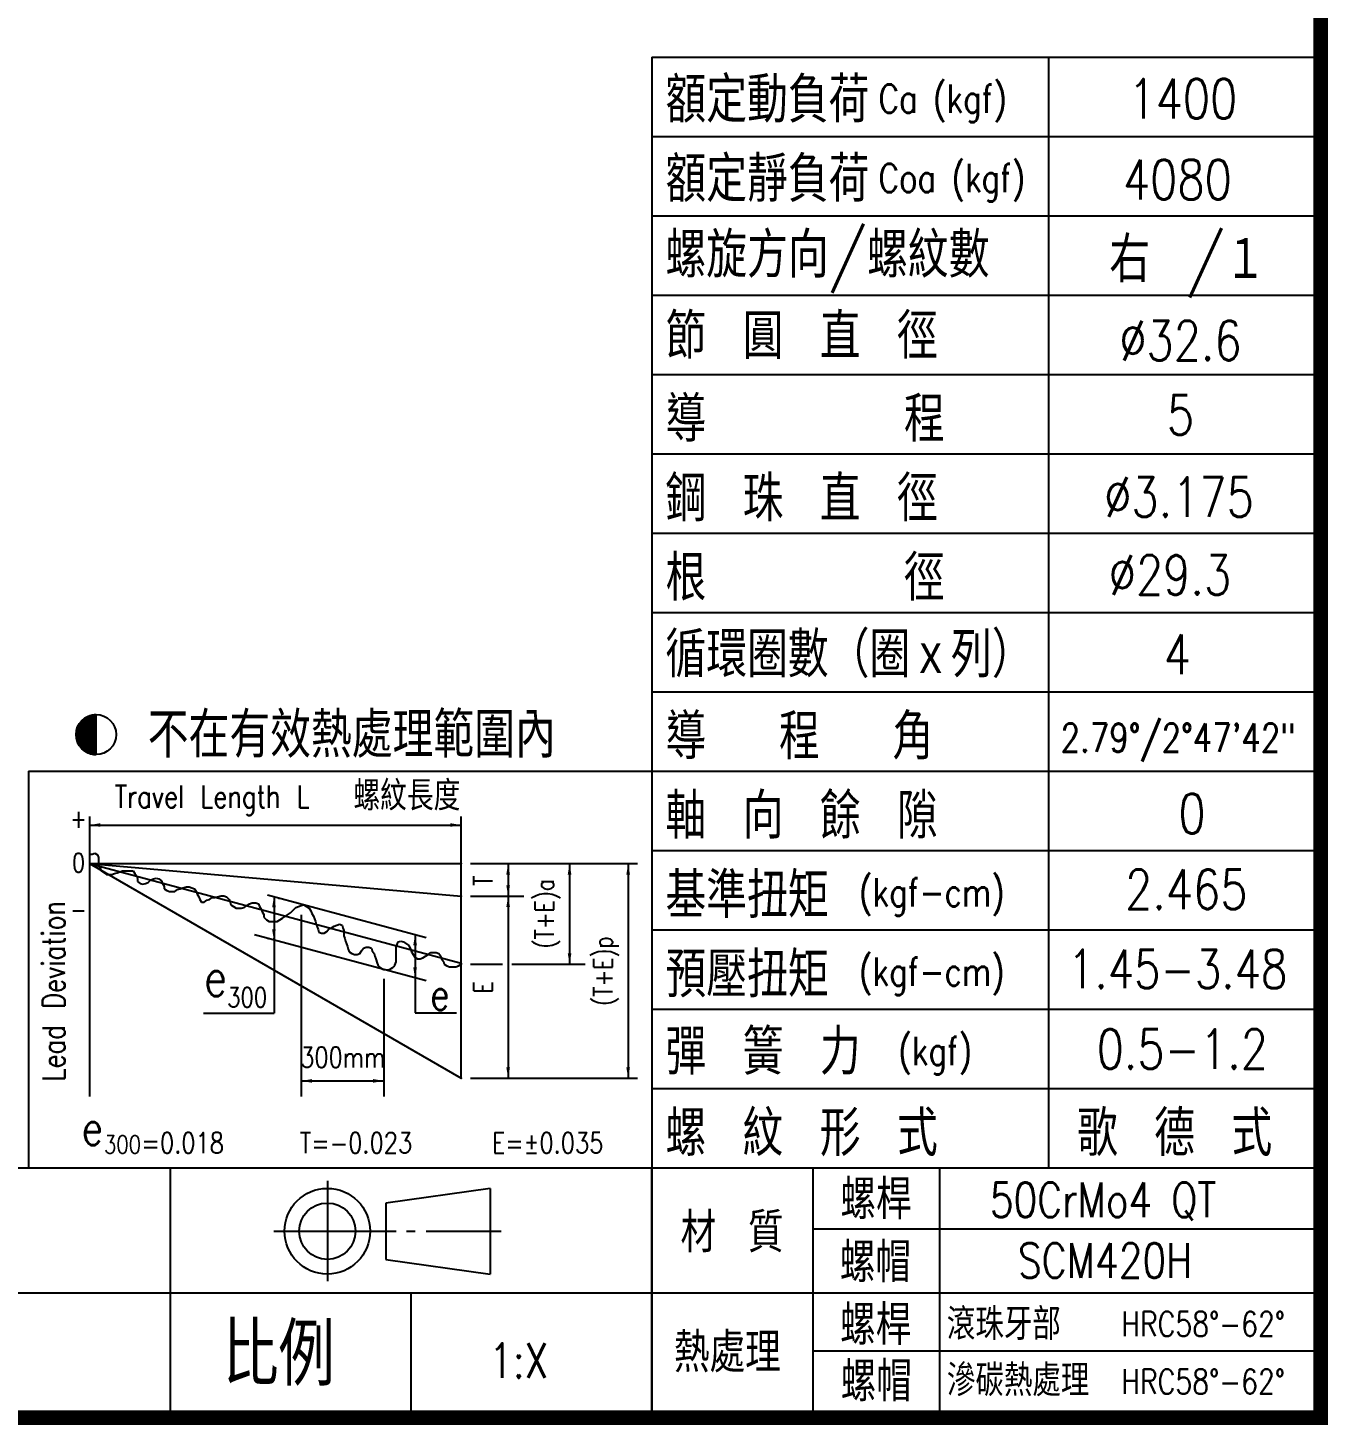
# Model space of a CAD drawing. Header units: millimetres. Extents: x 2300 to 2707, y 6 to 295.
# Drawn here: x 2587.4 to 2707.1, y 6.1 to 134.8 of the extents above; entities that cross this region are included whole.
import ezdxf
from ezdxf.enums import TextEntityAlignment as Align

# ---------------------------------------------------------------- set-up
doc = ezdxf.new("R2010")
doc.units = ezdxf.units.MM
doc.header["$LTSCALE"] = 10
doc.layers.get('0').update_dxf_attribs({"linetype": 'CONTINUOUS'})
doc.layers.add('Word', color=3, linetype='CONTINUOUS')
doc.styles.add('SIMPLEX', font='SIMPLEX.shx', dxfattribs={"width": 0.8, "height": 3.5, "bigfont": 'chineset.shx'})
doc.styles.get("Standard").update_dxf_attribs({"font": 'TXT', "width": 0.8, "bigfont": 'CHINESET'})

# ---------------------------------------------------------------- blocks, each defined once
blk = doc.blocks.new('*X2')
at = {"color": 0}
for p, q in [((511.45, 89.3), (512.19, 89.3)), ((511.81, 89.35), (512.19, 89.35)), ((508.35, 86.5), (512.19, 86.5)), ((508.37, 86.55), (512.19, 86.55)), ((508.38, 86.6), (512.19, 86.6)), ((508.4, 86.65), (512.19, 86.65)), ((508.42, 86.7), (512.19, 86.7)), ((508.43, 86.75), (512.19, 86.75)), ((508.45, 86.8), (512.19, 86.8)), ((508.47, 86.85), (512.19, 86.85)), ((508.49, 86.9), (512.19, 86.9)), ((508.51, 86.95), (512.19, 86.95)), ((508.54, 87), (512.19, 87)), ((508.56, 87.05), (512.19, 87.05)), ((508.58, 87.1), (512.19, 87.1)), ((508.61, 87.15), (512.19, 87.15)), ((508.63, 87.2), (512.19, 87.2)), ((508.66, 87.25), (512.19, 87.25)), ((508.68, 87.3), (512.19, 87.3)), ((508.71, 87.35), (512.19, 87.35)), ((508.74, 87.4), (512.19, 87.4)), ((508.77, 87.45), (512.19, 87.45)), ((508.8, 87.5), (512.19, 87.5)), ((508.83, 87.55), (512.19, 87.55)), ((508.87, 87.6), (512.19, 87.6)), ((508.9, 87.65), (512.19, 87.65)), ((508.94, 87.7), (512.19, 87.7)), ((508.97, 87.75), (512.19, 87.75)), ((509.01, 87.8), (512.19, 87.8)), ((509.05, 87.85), (512.19, 87.85)), ((509.09, 87.9), (512.19, 87.9)), ((509.13, 87.95), (512.19, 87.95)), ((509.18, 88), (512.19, 88)), ((509.22, 88.05), (512.19, 88.05)), ((509.27, 88.1), (512.19, 88.1)), ((509.31, 88.15), (512.19, 88.15)), ((509.36, 88.2), (512.19, 88.2)), ((509.41, 88.25), (512.19, 88.25)), ((509.47, 88.3), (512.19, 88.3)), ((509.52, 88.35), (512.19, 88.35)), ((509.58, 88.4), (512.19, 88.4)), ((509.64, 88.45), (512.19, 88.45)), ((509.7, 88.5), (512.19, 88.5)), ((509.76, 88.55), (512.19, 88.55)), ((509.83, 88.6), (512.19, 88.6)), ((509.9, 88.65), (512.19, 88.65)), ((509.97, 88.7), (512.19, 88.7)), ((510.05, 88.75), (512.19, 88.75)), ((510.13, 88.8), (512.19, 88.8)), ((510.22, 88.85), (512.19, 88.85)), ((510.31, 88.9), (512.19, 88.9)), ((510.41, 88.95), (512.19, 88.95)), ((510.51, 89), (512.19, 89)), ((510.62, 89.05), (512.19, 89.05)), ((510.75, 89.1), (512.19, 89.1)), ((510.89, 89.15), (512.19, 89.15)), ((511.04, 89.2), (512.19, 89.2)), ((511.22, 89.25), (512.19, 89.25)), ((508.19, 85.6), (512.19, 85.6)), ((508.19, 85.55), (512.19, 85.55)), ((508.19, 85.5), (512.19, 85.5)), ((508.19, 85.45), (512.19, 85.45)), ((508.19, 85.4), (512.19, 85.4)), ((508.19, 85.35), (512.19, 85.35)), ((508.19, 85.3), (512.19, 85.3)), ((508.19, 85.25), (512.19, 85.25)), ((508.19, 85.2), (512.19, 85.2)), ((508.19, 85.15), (512.19, 85.15)), ((508.2, 85.7), (512.19, 85.7)), ((508.2, 85.65), (512.19, 85.65)), ((508.2, 85.1), (512.19, 85.1)), ((508.2, 85.05), (512.19, 85.05)), ((508.2, 85), (512.19, 85)), ((508.21, 85.8), (512.19, 85.8)), ((508.21, 85.75), (512.19, 85.75)), ((508.21, 84.95), (512.19, 84.95)), ((508.21, 84.9), (512.19, 84.9)), ((508.22, 85.9), (512.19, 85.9)), ((508.22, 85.85), (512.19, 85.85)), ((508.22, 84.85), (512.19, 84.85)), ((508.23, 85.95), (512.19, 85.95)), ((508.23, 84.8), (512.19, 84.8)), ((508.23, 84.75), (512.19, 84.75)), ((508.24, 86), (512.19, 86)), ((508.24, 84.7), (512.19, 84.7)), ((508.25, 86.1), (512.19, 86.1)), ((508.25, 86.05), (512.19, 86.05)), ((508.25, 84.65), (512.19, 84.65)), ((508.26, 86.15), (512.19, 86.15)), ((508.26, 84.6), (512.19, 84.6)), ((508.27, 86.2), (512.19, 86.2)), ((508.27, 84.55), (512.19, 84.55)), ((508.28, 84.5), (512.19, 84.5)), ((508.29, 86.25), (512.19, 86.25)), ((508.29, 84.45), (512.19, 84.45)), ((508.3, 86.3), (512.19, 86.3)), ((508.31, 86.35), (512.19, 86.35)), ((508.31, 84.4), (512.19, 84.4)), ((508.32, 86.4), (512.19, 86.4)), ((508.32, 84.35), (512.19, 84.35)), ((508.33, 84.3), (512.19, 84.3)), ((508.34, 86.45), (512.19, 86.45)), ((508.35, 84.25), (512.19, 84.25)), ((508.36, 84.2), (512.19, 84.2)), ((508.38, 84.15), (512.19, 84.15)), ((508.39, 84.1), (512.19, 84.1)), ((508.41, 84.05), (512.19, 84.05)), ((508.43, 84), (512.19, 84)), ((508.45, 83.95), (512.19, 83.95)), ((508.47, 83.9), (512.19, 83.9)), ((508.49, 83.85), (512.19, 83.85)), ((508.51, 83.8), (512.19, 83.8)), ((508.53, 83.75), (512.19, 83.75)), ((508.55, 83.7), (512.19, 83.7)), ((508.57, 83.65), (512.19, 83.65)), ((508.6, 83.6), (512.19, 83.6)), ((508.62, 83.55), (512.19, 83.55)), ((508.65, 83.5), (512.19, 83.5)), ((508.68, 83.45), (512.19, 83.45)), ((508.7, 83.4), (512.19, 83.4)), ((508.73, 83.35), (512.19, 83.35)), ((508.76, 83.3), (512.19, 83.3)), ((508.79, 83.25), (512.19, 83.25)), ((508.83, 83.2), (512.19, 83.2)), ((508.86, 83.15), (512.19, 83.15)), ((508.89, 83.1), (512.19, 83.1)), ((508.93, 83.05), (512.19, 83.05)), ((508.96, 83), (512.19, 83)), ((509, 82.95), (512.19, 82.95)), ((509.04, 82.9), (512.19, 82.9)), ((509.08, 82.85), (512.19, 82.85)), ((509.12, 82.8), (512.19, 82.8)), ((509.16, 82.75), (512.19, 82.75)), ((509.21, 82.7), (512.19, 82.7)), ((509.25, 82.65), (512.19, 82.65)), ((509.3, 82.6), (512.19, 82.6)), ((509.35, 82.55), (512.19, 82.55)), ((509.4, 82.5), (512.19, 82.5)), ((509.45, 82.45), (512.19, 82.45)), ((509.5, 82.4), (512.19, 82.4)), ((509.56, 82.35), (512.19, 82.35)), ((509.62, 82.3), (512.19, 82.3)), ((509.68, 82.25), (512.19, 82.25)), ((509.74, 82.2), (512.19, 82.2)), ((509.81, 82.15), (512.19, 82.15)), ((509.88, 82.1), (512.19, 82.1)), ((509.95, 82.05), (512.19, 82.05)), ((510.03, 82), (512.19, 82)), ((510.11, 81.95), (512.19, 81.95)), ((510.19, 81.9), (512.19, 81.9)), ((510.28, 81.85), (512.19, 81.85)), ((510.38, 81.8), (512.19, 81.8)), ((510.48, 81.75), (512.19, 81.75)), ((510.59, 81.7), (512.19, 81.7)), ((510.71, 81.65), (512.19, 81.65)), ((510.84, 81.6), (512.19, 81.6)), ((510.99, 81.55), (512.19, 81.55)), ((511.17, 81.5), (512.19, 81.5)), ((511.38, 81.45), (512.19, 81.45)), ((511.68, 81.4), (512.19, 81.4))]:
    blk.add_line(p, q, dxfattribs=at)

msp = doc.modelspace()

# ---------------------------------------------------------------- linework, layer by layer
at = {"color": 3}
for p, q in [((2644.8365, 132.1183), (2644.8365, 7.3628)), ((2644.8365, 132.1183), (2706.4667, 132.1183)), ((2681.3794, 132.1183), (2681.3794, 29.7983)), ((2644.8365, 124.8097), (2706.4667, 124.8097)), ((2644.8365, 117.5011), (2706.4667, 117.5011)), ((2644.8365, 110.1926), (2706.4667, 110.1926)), ((2644.8365, 102.884), (2706.4667, 102.884)), ((2644.8365, 95.5754), (2706.4667, 95.5754)), ((2644.8365, 88.2669), (2706.4667, 88.2669)), ((2644.8365, 80.9583), (2706.4667, 80.9583)), ((2644.8365, 73.6497), (2706.4667, 73.6497)), ((2593.6498, 67.8734), (2593.6498, 71.564)), ((2587.4121, 66.3412), (2587.4121, 29.7983)), ((2587.4121, 66.3412), (2706.4667, 66.3412)), ((2593.0367, 62.1665), (2593.0367, 36.3757)), ((2627.2755, 38.063), (2627.2755, 62.1665)), ((2593.0367, 58.7144), (2593.2951, 58.7144)), ((2593.2951, 58.7144), (2593.5408, 58.7962)), ((2593.5408, 58.7962), (2593.7864, 58.6326)), ((2593.7864, 58.6326), (2593.8683, 58.3871)), ((2593.8683, 58.3871), (2593.8683, 57.6508)), ((2644.8365, 59.0326), (2706.4667, 59.0326)), ((2593.0367, 57.8308), (2627.2755, 38.063)), ((2593.0367, 57.8308), (2627.2755, 57.8308)), ((2593.0367, 57.8308), (2627.2755, 54.8353)), ((2593.0367, 57.8308), (2627.2755, 48.6565)), ((2593.8683, 57.6508), (2594.032, 57.4053)), ((2594.032, 57.4053), (2594.1139, 57.1599)), ((2594.1139, 57.1599), (2594.6052, 56.8326)), ((2594.6052, 56.8326), (2595.0965, 56.8326)), ((2595.0965, 56.8326), (2595.3421, 56.9144)), ((2595.3421, 56.9144), (2595.5878, 56.9963)), ((2595.5878, 56.9963), (2595.8334, 57.0781)), ((2595.8334, 57.0781), (2596.0791, 57.1599)), ((2596.0791, 57.1599), (2597.0616, 57.1599)), ((2597.0616, 57.1599), (2597.2254, 56.9144)), ((2597.2254, 56.9144), (2597.3891, 56.669)), ((2597.3891, 56.669), (2597.471, 56.4235)), ((2597.471, 56.4235), (2597.471, 56.1781)), ((2597.471, 56.1781), (2597.7167, 56.0145)), ((2597.7167, 56.0145), (2597.9623, 55.9327)), ((2597.9623, 55.9327), (2598.2079, 56.0145)), ((2598.2079, 56.0145), (2598.4536, 56.0963)), ((2598.4536, 56.0963), (2598.6992, 56.3417)), ((2598.6992, 56.3417), (2598.9449, 56.4235)), ((2598.9449, 56.4235), (2599.1905, 56.5054)), ((2599.1905, 56.5054), (2599.4362, 56.4235)), ((2599.4362, 56.4235), (2599.6818, 56.2599)), ((2599.6818, 56.2599), (2599.7637, 56.0145)), ((2599.7637, 56.0145), (2599.9274, 55.769)), ((2599.9274, 55.769), (2599.9274, 55.5236)), ((2599.9274, 55.5236), (2600.1731, 55.3599)), ((2600.1731, 55.3599), (2600.4187, 55.2781)), ((2600.91, 55.2781), (2601.1556, 55.4418)), ((2601.1556, 55.4418), (2601.4013, 55.5236)), ((2601.4013, 55.5236), (2601.6469, 55.6054)), ((2601.6469, 55.6054), (2601.9745, 55.6872)), ((2601.9745, 55.6872), (2602.2201, 55.6872)), ((2602.2201, 55.6872), (2602.4657, 55.6054)), ((2602.4657, 55.6054), (2602.7114, 55.5236)), ((2602.7114, 55.5236), (2602.8751, 55.2781)), ((2600.4187, 55.2781), (2600.91, 55.2781)), ((2602.8751, 55.2781), (2602.957, 55.0327)), ((2602.957, 55.0327), (2603.1208, 54.7872)), ((2603.1208, 54.7872), (2603.2027, 54.5418)), ((2603.2027, 54.5418), (2603.3664, 54.2963)), ((2603.3664, 54.2963), (2603.6121, 54.2963)), ((2603.6121, 54.2963), (2603.8577, 54.46)), ((2603.8577, 54.46), (2604.1034, 54.5418)), ((2604.1034, 54.5418), (2604.349, 54.7054)), ((2604.349, 54.7054), (2604.5946, 54.7054)), ((2604.5946, 54.7054), (2604.8403, 54.7872)), ((2604.8403, 54.7872), (2605.1678, 54.869)), ((2605.1678, 54.869), (2605.4134, 54.869)), ((2605.4134, 54.869), (2605.6591, 54.7872)), ((2605.6591, 54.7872), (2605.9047, 54.5418)), ((2605.9047, 54.5418), (2605.9866, 54.2963)), ((2605.9866, 54.2963), (2606.0685, 54.0509)), ((2607.2967, 53.8054), (2607.788, 54.1327)), ((2607.788, 54.1327), (2608.0336, 54.2145)), ((2608.0336, 54.2145), (2608.3611, 54.2145)), ((2608.3611, 54.2145), (2608.6068, 54.1327)), ((2608.6068, 54.1327), (2608.6887, 53.8872)), ((2609.4393, 54.9467), (2624.055, 51.0305)), ((2606.0685, 54.0509), (2606.3141, 53.8872)), ((2606.3141, 53.8872), (2606.5598, 53.7236)), ((2606.5598, 53.7236), (2607.0511, 53.7236)), ((2607.0511, 53.7236), (2607.2967, 53.8054)), ((2608.6887, 53.8872), (2608.8524, 53.6418)), ((2608.8524, 53.6418), (2608.9343, 53.3963)), ((2608.9343, 53.3963), (2609.0981, 53.1509)), ((2609.0981, 53.1509), (2609.0981, 52.9055)), ((2609.0981, 52.9055), (2609.3437, 52.66)), ((2610.5719, 52.66), (2610.8176, 52.8236)), ((2610.8176, 52.8236), (2611.5545, 53.3145)), ((2611.5545, 53.3145), (2611.8001, 53.56)), ((2611.8001, 53.56), (2612.0458, 53.8054)), ((2612.0458, 53.8054), (2612.2914, 53.8872)), ((2612.2914, 53.8872), (2612.537, 53.9691)), ((2612.537, 53.9691), (2612.7827, 54.0509)), ((2612.7827, 54.0509), (2613.0283, 53.8872)), ((2613.0283, 53.8872), (2613.274, 53.7236)), ((2613.274, 53.7236), (2613.4377, 53.4782)), ((2613.4377, 53.4782), (2613.5196, 53.2327)), ((2613.5196, 53.2327), (2613.6834, 52.9873)), ((2613.6834, 52.9873), (2613.8471, 52.4964)), ((2609.3437, 52.66), (2609.5893, 52.4964)), ((2609.5893, 52.4964), (2610.3263, 52.4964)), ((2610.3263, 52.4964), (2610.5719, 52.66)), ((2613.8471, 52.4964), (2613.929, 52.2509)), ((2613.929, 52.2509), (2614.0109, 52.0055)), ((2614.0109, 52.0055), (2614.0928, 51.76)), ((2614.0928, 51.76), (2614.1747, 51.5146)), ((2614.1747, 51.5146), (2614.4203, 51.4328)), ((2614.6659, 51.4328), (2614.9116, 51.5964)), ((2614.9116, 51.5964), (2615.0753, 51.8418)), ((2615.0753, 51.8418), (2615.321, 51.9237)), ((2615.321, 51.9237), (2615.5666, 52.0873)), ((2615.5666, 52.0873), (2615.8123, 52.1691)), ((2615.8123, 52.1691), (2616.0579, 52.2509)), ((2616.0579, 52.2509), (2616.3036, 52.1691)), ((2616.3036, 52.1691), (2616.3854, 51.9237)), ((2616.3854, 51.9237), (2616.4673, 51.6782)), ((2616.4673, 51.6782), (2616.4673, 51.1873)), ((2644.8365, 51.724), (2706.4667, 51.724)), ((2624.0422, 47.0419), (2608.236, 51.2771)), ((2614.4203, 51.4328), (2614.6659, 51.4328)), ((2616.4673, 51.1873), (2616.5492, 50.9419)), ((2616.5492, 50.9419), (2616.6311, 50.6964)), ((2616.6311, 50.6964), (2616.7948, 50.2055)), ((2616.7948, 50.2055), (2616.8767, 49.9601)), ((2621.2983, 50.1237), (2621.3801, 50.3692)), ((2621.3801, 50.3692), (2621.462, 50.6146)), ((2621.462, 50.6146), (2621.7077, 50.6964)), ((2621.7077, 50.6964), (2621.9533, 50.6146)), ((2621.9533, 50.6146), (2622.4446, 50.2873)), ((2622.4446, 50.2873), (2622.6084, 49.9601)), ((2616.8767, 49.9601), (2616.9586, 49.7146)), ((2616.9586, 49.7146), (2617.2042, 49.551)), ((2617.2042, 49.551), (2617.4499, 49.4692)), ((2617.4499, 49.4692), (2617.6955, 49.4692)), ((2617.6955, 49.4692), (2617.9412, 49.551)), ((2617.9412, 49.551), (2618.1049, 49.7964)), ((2618.1049, 49.7964), (2618.2687, 50.0419)), ((2618.2687, 50.0419), (2618.5143, 50.1237)), ((2618.5143, 50.1237), (2618.76, 50.1237)), ((2618.76, 50.1237), (2619.0056, 50.0419)), ((2619.0056, 50.0419), (2619.0875, 49.7964)), ((2619.0875, 49.7964), (2619.2513, 49.551)), ((2619.2513, 49.551), (2619.3331, 49.3055)), ((2619.3331, 49.3055), (2619.415, 49.0601)), ((2619.415, 49.0601), (2619.5472, 48.6638)), ((2621.2983, 48.9482), (2621.2983, 50.1237)), ((2622.6084, 49.9601), (2622.6902, 49.7146)), ((2622.6902, 49.7146), (2622.854, 49.4692)), ((2622.854, 49.4692), (2623.0178, 49.2237)), ((2623.0178, 49.2237), (2623.2634, 49.0601)), ((2623.2634, 49.0601), (2623.509, 49.0601)), ((2623.509, 49.0601), (2623.7547, 49.1419)), ((2623.7547, 49.1419), (2624.246, 49.4692)), ((2624.246, 49.4692), (2624.4916, 49.6328)), ((2624.4916, 49.6328), (2624.9829, 49.6328)), ((2624.9829, 49.6328), (2625.2285, 49.551)), ((2625.2285, 49.551), (2625.3923, 49.3055)), ((2625.3923, 49.3055), (2625.4742, 49.0601)), ((2625.4742, 49.0601), (2625.6379, 48.8146)), ((2625.6379, 48.8146), (2625.7198, 48.5692)), ((2625.7198, 48.5692), (2625.9655, 48.4056)), ((2625.9655, 48.4056), (2626.2111, 48.3237)), ((2626.2111, 48.3237), (2626.7843, 48.3237)), ((2626.7843, 48.3237), (2627.0299, 48.4056)), ((2627.0299, 48.4056), (2627.2755, 48.5692)), ((2627.2755, 48.5692), (2627.3574, 48.651)), ((2603.5443, 44.061), (2610.0519, 44.061)), ((2623.0526, 44.0919), (2626.8523, 44.0919)), ((2644.8365, 44.4155), (2706.4667, 44.4155)), ((2644.8365, 37.1069), (2706.4667, 37.1069)), ((2454.1626, 29.7983), (2706.4667, 29.7983)), ((2600.5108, 6.7929), (2600.5108, 29.7983)), ((2644.8365, 6.7929), (2644.8365, 29.7983)), ((2644.8365, 29.7983), (2706.4667, 29.7983)), ((2659.6689, 29.7983), (2659.6689, 7.3628)), ((2671.3463, 29.7983), (2671.3463, 7.3628)), ((2614.9515, 28.6157), (2614.9515, 19.3746)), ((2629.9552, 27.9193), (2620.3379, 26.5694)), ((2629.9552, 27.9193), (2629.9552, 20.0276)), ((2620.3379, 26.5694), (2620.3379, 21.3775)), ((2610.0217, 23.9734), (2621.3012, 23.9734)), ((2622.2467, 23.9734), (2623.0467, 23.9734)), ((2624.0649, 23.9734), (2630.9787, 23.9734)), ((2659.6689, 24.1782), (2706.4667, 24.1782)), ((2620.3379, 21.3775), (2629.9552, 20.0276)), ((2539.8795, 18.2956), (2706.4667, 18.2956)), ((2622.6602, 6.7929), (2622.6602, 18.2956)), ((2659.6689, 12.9679), (2706.4667, 12.9679))]:
    msp.add_line(p, q, dxfattribs=at)
at = {"color": 3, "linetype": 'ByBlock'}
for p, q in [((2593.0367, 61.39), (2627.2755, 61.39)), ((2628.1396, 57.8308), (2643.5248, 57.8308)), ((2631.6076, 57.8308), (2631.6076, 54.8353)), ((2637.2681, 57.8308), (2637.2681, 48.5692)), ((2642.6633, 57.8308), (2642.6633, 38.063)), ((2610.0519, 54.7826), (2610.0519, 44.061)), ((2628.1396, 54.8353), (2633.0477, 54.8353)), ((2631.6076, 54.8353), (2631.6076, 38.063)), ((2612.537, 53.105), (2612.537, 36.38)), ((2631.6076, 52.8191), (2631.6076, 50.803)), ((2623.0526, 51.2824), (2623.0526, 44.0919)), ((2628.1396, 48.5692), (2631.0754, 48.5692)), ((2631.9467, 48.5692), (2638.7082, 48.5692)), ((2620.1671, 47.2161), (2620.1671, 36.38)), ((2612.537, 37.8201), (2620.1671, 37.8201)), ((2628.1396, 38.063), (2643.5248, 38.063))]:
    msp.add_line(p, q, dxfattribs=at)
msp.add_lwpolyline([(2300.2066, 6.7929, 1.3507, 1.3507, 0), (2706.4667, 6.7929, 1.3507, 1.3507, 0), (2706.4667, 294.6038, 1.3507, 1.3507, 0), (2300.2066, 294.6038, 1.3507, 1.3507, 0)], format="xyseb", close=True)
at = {"color": 3}
for centre, radius in [((2593.6498, 69.7187), 1.8453), ((2614.9515, 23.9734), 3.9458), ((2614.9515, 23.9734), 2.5959)]:
    msp.add_circle(centre, radius, dxfattribs=at)
msp.add_arc((2620.3996, 48.9482), 0.8986, 198.448471, 0, dxfattribs=at)
at = {"color": 3, "linetype": 'ByBlock'}
for p in [(2627.2755, 57.8308), (2627.2755, 57.8308), (2627.2755, 57.8308), (2610.49, 54.6652), (2627.2755, 54.8353), (2627.2755, 54.8353), (2631.6076, 54.8353), (2631.6076, 54.8353), (2612.537, 53.9691), (2609.492, 50.9406), (2610.0519, 50.9406), (2620.1671, 48.0802), (2627.2755, 48.5692), (2637.2681, 48.5692), (2620.1671, 37.8201), (2627.2755, 38.063), (2627.2755, 38.063), (2631.6076, 38.063), (2642.6633, 38.063)]:
    msp.add_point(p, dxfattribs=at)
for points in [[(2594.0448, 61.558), (2594.0448, 61.2219), (2593.0367, 61.39)], [(2626.2675, 61.558), (2626.2675, 61.2219), (2627.2755, 61.39)], [(2631.7756, 56.8227), (2631.4396, 56.8227), (2631.6076, 57.8308)], [(2637.1001, 56.8227), (2637.4361, 56.8227), (2637.2681, 57.8308)], [(2642.4953, 56.8227), (2642.8313, 56.8227), (2642.6633, 57.8308)], [(2631.4396, 55.8433), (2631.7756, 55.8433), (2631.6076, 54.8353)], [(2610.2057, 53.8204), (2609.8697, 53.8204), (2610.0377, 54.8285)], [(2631.4396, 53.8272), (2631.7756, 53.8272), (2631.6076, 54.8353)], [(2610.2004, 51.7889), (2609.8644, 51.7889), (2610.0324, 50.7809)], [(2623.2064, 50.3202), (2622.8704, 50.3202), (2623.0384, 51.3283)], [(2637.1001, 49.5773), (2637.4361, 49.5773), (2637.2681, 48.5692)], [(2623.2011, 48.2887), (2622.8651, 48.2887), (2623.0331, 47.2807)], [(2631.4396, 39.071), (2631.7756, 39.071), (2631.6076, 38.063)], [(2642.4953, 39.071), (2642.8313, 39.071), (2642.6633, 38.063)], [(2613.5451, 37.9881), (2613.5451, 37.6521), (2612.537, 37.8201)], [(2619.159, 37.9881), (2619.159, 37.6521), (2620.1671, 37.8201)]]:
    msp.add_solid(points, dxfattribs=at)

# ---------------------------------------------------------------- block references
at = {"color": 3, "xscale": 0.4613291157758281, "yscale": 0.4613291157758281, "zscale": 0.4613291157758281}
msp.add_blockref('*X2', (2357.3632, 30.3361), dxfattribs=at)

# ---------------------------------------------------------------- texts
at = {"color": 3, "width": 0.9}
for s, height, p in [('額定動負荷', 4.17632, (2646.1017, 126.1041)), ('額定靜負荷', 4.17632, (2646.1017, 118.7955)), ('螺旋方向/螺紋數', 4.17632, (2646.1017, 111.811)), ('右 /１', 4.17632, (2686.9872, 111.3862)), ('節 圓 直 徑', 4.17632, (2646.1017, 104.33)), ('導     程', 4.17632, (2646.1017, 96.6784)), ('鋼 珠 直 徑', 4.17632, (2646.1017, 89.3699)), ('根     徑', 4.17632, (2646.1017, 82.0613)), ('循環圈數（圈ｘ列）', 4.17632, (2646.1017, 74.9973)), ('不在有效熱處理範圍內', 4.17632, (2598.4078, 67.5965)), ('導  程  角', 4.17632, (2646.1017, 67.4442)), ('螺紋長度', 2.73305, (2617.3659, 62.7252)), ('軸 向 餘 隙', 4.17632, (2646.1017, 60.1412)), ('基準扭矩 ', 4.17632, (2646.1017, 52.8327)), ('預壓扭矩 ', 4.17632, (2646.1017, 45.5241)), ('彈 簧 力', 4.17632, (2646.1017, 38.3911)), ('螺 紋 形 式', 4.17632, (2646.1017, 30.9013)), ('歌 德 式', 4.17632, (2684.0201, 30.9013)), ('螺桿', 3.64406, (2662.2183, 25.0819)), ('材 質', 3.64406, (2647.492, 22.0328)), ('螺帽', 3.64406, (2662.1653, 19.2755)), ('螺桿', 3.64406, (2662.1918, 13.5109)), ('滾珠牙部', 2.91525, (2672.0244, 13.9589)), ('比例', 5.74245, (2605.2985, 9.7548)), ('熱處理', 3.64406, (2646.8817, 10.9776)), ('螺帽', 3.64406, (2662.2449, 8.2991)), ('滲碳熱處理', 2.91525, (2672.0352, 8.7773))]:
    msp.add_text(s, height=height, dxfattribs=at).set_placement(p)
at = {"color": 3, "style": 'SIMPLEX', "width": 0.8}
for s, height, p in [('Ca (kgf)', 2.6102, (2665.7457, 126.994)), ('1400', 3.65428, (2688.7567, 126.4646)), ('Coa (kgf)', 2.6102, (2665.7457, 119.6854)), ('4080', 3.65428, (2688.2489, 119.0238)), ('%%C32.6', 3.65428, (2687.9078, 104.1885)), ('5', 3.6543, (2692.295, 97.3471)), ('%%c3.175', 3.65428, (2686.5225, 89.7741)), ('%%c29.3', 3.65428, (2686.9407, 82.5977)), ('4', 3.6543, (2692.0092, 75.2892)), ('2.79%%D/2%%D47\'42"', 2.610203, (2682.5119, 68.1215)), ('0', 3.6543, (2693.361, 60.623)), ('(kgf-cm)', 2.6102, (2663.9406, 53.8982)), ('2.465', 3.65428, (2688.4439, 53.6383)), ('(kgf-cm)', 2.6102, (2663.9406, 46.5896)), ('1.45-3.48', 3.5513, (2683.1897, 46.3554)), ('0.5-1.2', 3.65428, (2685.8206, 38.9295)), ('(kgf)', 2.6102, (2667.5569, 39.2811)), ('50CrMo4 QT', 3.18466, (2675.9852, 25.2689)), ('SCM420H', 3.18466, (2678.5808, 19.6839)), ('HRC58%%d-62%%d', 2.26465, (2688.1091, 14.2999)), ('1:X', 3.18466, (2629.858, 10.4664)), ('HRC58%%d-62%%d', 2.26465, (2688.1091, 8.9897))]:
    msp.add_text(s, height=height, dxfattribs=at).set_placement(p)
at = {"color": 3, "linetype": 'ByBlock', "width": 0.8}
for s, height, p in [('Travel Length L', 2.073735, (2604.3486, 64.0063)), ('300mm', 1.90092, (2616.3689, 39.9909))]:
    msp.add_text(s, height=height, dxfattribs=at).set_placement(p, align=Align.MIDDLE_CENTER)
for s, p in [('+', (2592.0286, 61.9944)), ('0', (2592.0286, 57.915)), ('-', (2592.0286, 53.6089))]:
    msp.add_text(s, height=1.7281, dxfattribs=at).set_placement(p, align=Align.MIDDLE)
for s, height, p in [('T', 1.7281, (2629.3034, 56.2523)), ('(T+E)a', 1.72811, (2634.9639, 53.2306)), ('(T+E)p', 1.72811, (2640.3591, 47.9469)), ('E', 1.7281, (2629.3034, 46.4491))]:
    msp.add_text(s, height=height, rotation=90, dxfattribs=at).set_placement(p, align=Align.MIDDLE_CENTER)
msp.add_text('Lead Deviation', height=2.073735, rotation=90, dxfattribs=at).set_placement((2589.6865, 46.0815), align=Align.MIDDLE)
at = {"color": 3, "width": 0.8}
for s, height, p in [('e', 3.4562, (2605.7189, 47.3419)), ('300', 1.79724, (2609.4072, 45.5166)), ('e', 2.8802, (2626.2035, 45.7838)), ('e', 3.1826, (2594.2882, 33.4791)), ('300', 1.65496, (2597.7897, 31.9584)), ('=0.018', 1.90956, (2605.4235, 32.1094)), ('E=%%P0.035', 1.90957, (2640.3854, 32.1093))]:
    msp.add_text(s, height=height, dxfattribs=at).set_placement(p, align=Align.MIDDLE_RIGHT)
at = {"layer": 'Word', "width": 0.8}
msp.add_text('T=-0.023', height=1.90957, dxfattribs=at).set_placement((2622.769, 32.1093), align=Align.MIDDLE_RIGHT)

doc.saveas('drawing.dxf')
